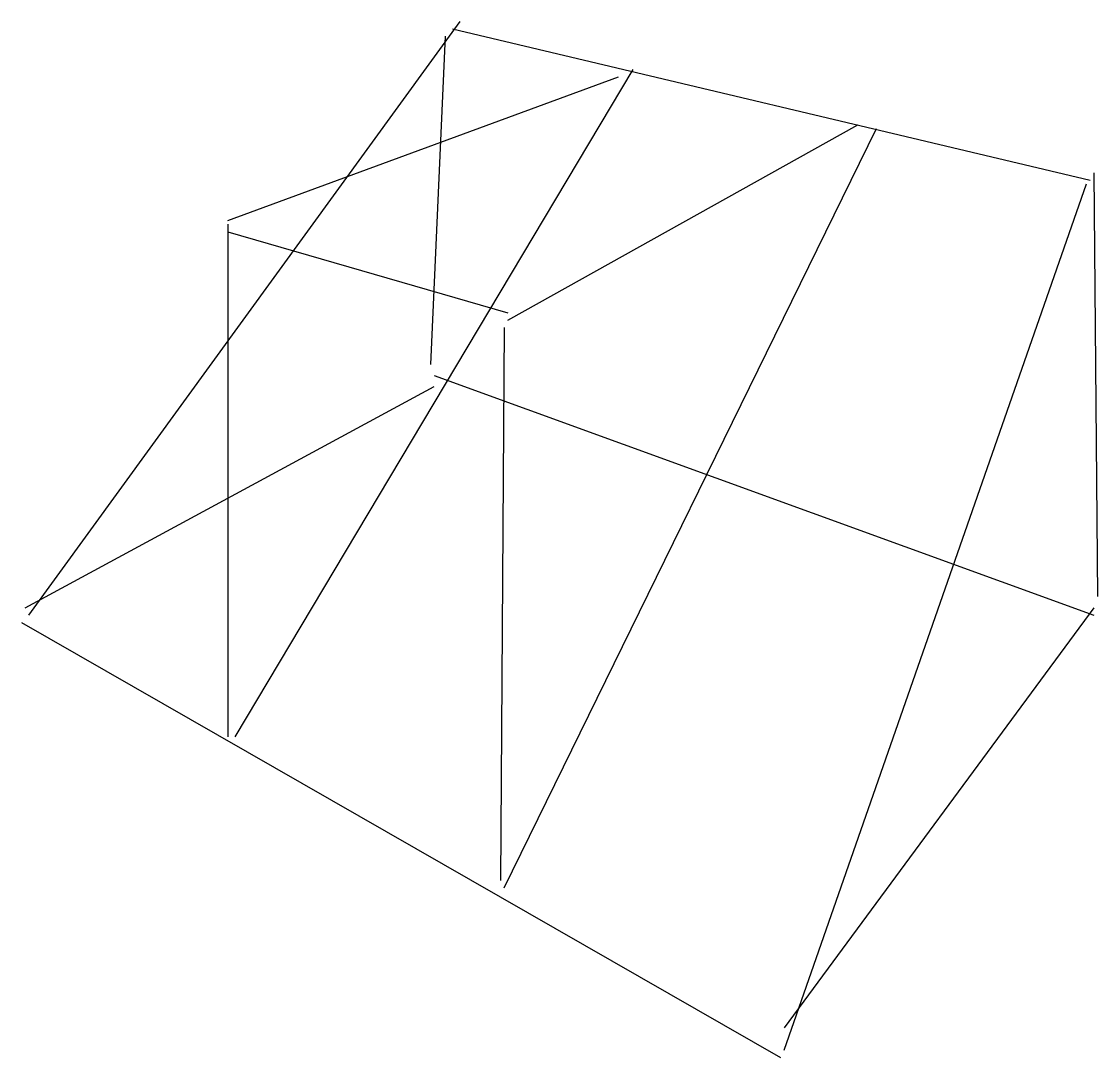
# Model space of a CAD drawing. Header units: metres. Extents: x -74 to 64, y -138 to -5.
import ezdxf

# ---------------------------------------------------------------- set-up
doc = ezdxf.new("R2010")
doc.units = ezdxf.units.M

msp = doc.modelspace()

# ---------------------------------------------------------------- linework, layer by layer
at = {"color": 0}
for p, q in [((-72.834618, -81.111282), (-17.499228, -4.965997)), ((-19.391035, -6.857805), (-21.282845, -48.950542)), ((-18.445131, -5.911901), (63.37558, -25.302937)), ((-47.295208, -30.505409), (2.837713, -12.060278)), ((-46.349304, -96.718704), (4.729521, -11.114374)), ((-11.823802, -116.109734), (35.944359, -18.681606)), ((-11.35085, -43.275116), (33.579597, -18.208654)), ((63.848534, -24.357033), (64.321487, -78.746521)), ((24.120556, -136.919632), (62.90263, -25.775888)), ((-47.295208, -30.978361), (-47.295208, -96.718704)), ((-47.295208, -31.924267), (-11.35085, -42.329212)), ((-11.823802, -44.22102), (-12.296754, -115.163834)), ((-20.809893, -50.369396), (63.848534, -81.111282)), ((-73.307571, -80.165382), (-20.809893, -51.788254)), ((63.848534, -80.165382), (24.120556, -134.081924)), ((-73.780525, -82.05719), (23.647604, -137.86554))]:
    msp.add_line(p, q, dxfattribs=at)

doc.saveas('drawing.dxf')
